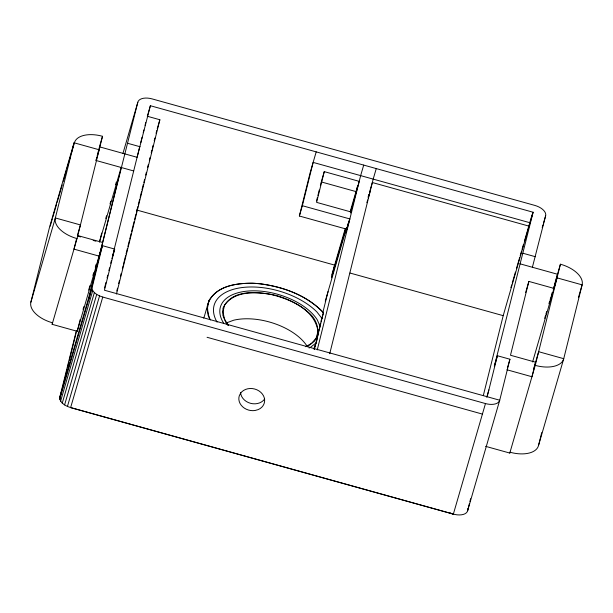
<?xml version="1.0" encoding="UTF-8"?>
<svg xmlns="http://www.w3.org/2000/svg" width="613" height="613" viewBox="0 0 613 613"><rect width="100%" height="100%" fill="white"/><g stroke="black" fill="none" stroke-linecap="round" stroke-linejoin="round"><path stroke-width="0.92" d="M532.39 267.26L545.654 215.73A13.026 7.034 16.2 0 0 534.812 205.409L152.078 98.892A13.026 7.034 16.2 0 0 137.825 102.233L88.839 297.259L88.824 299.144L121.152 167.472L99.452 242.158M314.147 347.885C320.024 335.572 319.679 321.756 308.607 312.569C299.55 304.446 288.478 299.129 276.907 295.642C259.514 291.658 231.729 288.194 222.963 308.285L222.91 315.434L226.105 322.99L228.174 325.48M467.627 508.882L467.612 510.767A13.026 7.034 16.2 0 1 450.172 512.974M314.308 349.448L323.488 312.576C305.044 293.765 278.555 284.861 252.694 283.191C236.879 283.191 217.745 285.604 208.949 300.585L207.163 309.619L209.692 319.465M116.478 294.041L159.863 119.75L147.319 116.255L150.377 105.727L533.111 212.236L494.323 366.26L497.388 355.739L509.932 359.226L499.725 400.228A13.026 7.034 16.2 0 1 485.473 403.569L453.359 514.108L70.633 407.591C66.25 406.204 61.308 403.844 59.767 399.155L91.881 288.616L102.425 245.667L99.367 256.188M60.879 394.688L61.568 391.906M62.71 387.263L63.392 384.481M63.852 382.627L65.223 377.056M65.683 375.202L67.055 369.631M67.514 367.777L68.886 362.206M69.346 360.352L76.204 332.507M52.572 322.821A26.052 14.076 16.2 0 1 30.88 302.171L49.592 227.002L74.058 142.783L99.16 149.771L96.049 160.483L133.695 170.958M74.058 142.783L55.346 217.952L30.88 302.171M469.458 503.35L467.612 510.767L499.725 400.228L104.448 290.225L114.685 249.077L102.141 245.583L77.238 331.304L52.136 324.315L52.595 322.492M76.479 239.108L73.981 249.131L99.084 256.111M96.049 160.483L96.77 157.602M97.214 155.802L99.229 147.718M52.136 324.315L77.039 238.603L102.509 136.293A25.692 13.884 16.2 0 0 74.403 142.883L71.215 153.863M76.403 330.514L59.783 397.27L59.767 399.155L60.204 397.385L59.783 397.27L88.839 297.259M77.238 331.304L80.188 319.457M99.674 241.246L101.72 233.047M104.57 287.949L105.942 282.463M107.076 277.888L107.758 275.145M108.899 270.578L109.581 267.835M110.723 263.261L111.405 260.517M112.547 255.912L113.236 253.138M113.696 251.292L139.595 147.266M140.729 142.706L142.093 137.228M143.227 132.669L143.909 129.933M145.043 125.374L145.725 122.638M99.452 146.821L137.097 157.296L150.377 105.727M116.822 290.976L117.52 288.194M118.669 283.558L119.366 280.777M120.516 276.141L121.213 273.36M122.362 268.724L123.06 265.942M123.519 264.088L125.596 255.744M126.056 253.889L127.443 248.326M127.902 246.472L129.289 240.909M129.749 239.055L131.136 233.492M131.596 231.637L134.14 221.439M134.599 219.584L135.986 214.021M136.446 212.167L137.825 206.604M138.293 204.75L139.672 199.194M140.139 197.34L141.519 191.777M141.986 189.923L143.365 184.36M143.833 182.505L144.522 179.724M145.679 175.088L146.369 172.307M147.526 167.671L148.216 164.889M149.373 160.254L150.062 157.472M151.219 152.836L151.909 150.055M152.369 148.2L153.058 145.419M154.215 140.783L154.905 138.002M156.062 133.366L156.752 130.584M483.358 395.377L503.204 315.664L530.046 222.764L313.136 162.399L302.355 205.715L349.862 218.941L346.866 229.231L299.366 216.014L310.147 172.697L316.201 151.871M316.538 200.918L317.442 197.302M317.894 195.493L319.243 190.061M320.369 185.54L321.266 181.923L356.222 191.654L357.655 185.923L350.245 211.408M350.513 212.818L359.218 181.356L324.262 171.625L316.607 202.374L351.563 212.106M322.79 312.737L328.055 291.581M346.866 227.469L345.51 232.932L348.314 223.278L346.866 229.231M317.258 349.9L360.643 175.624L363.701 165.096M329.725 353.716L373.194 179.111L376.252 168.59M487.174 396.734L497.388 355.739M469.918 501.495L470.615 498.714M519.839 263.766L557.485 274.241L553.968 288.394L528.866 281.413L510.483 355.241L535.586 362.229L531.969 376.742L506.874 369.754M485.596 446.333L509.794 453.061L510.008 452.218A26.052 14.076 16.2 0 0 538.505 445.536L563.738 358.689L582.12 284.853A26.052 14.076 16.2 0 0 560.428 264.203L554.428 284.846M509.794 453.061L535.241 365.371L560.428 264.203M538.505 445.536L541.723 432.617M50.205 226.182L52.335 218.864M52.864 217.033L56.588 204.213M57.116 202.382L62.174 184.988M63.239 181.325L66.426 170.345M66.963 168.514L70.687 155.694M99.712 145.94L102.509 136.293M77.644 234.58L80.441 224.933L55.346 217.952A26.052 14.076 16.2 0 0 77.039 238.603M122.96 153.396L137.825 102.233M105.765 218.473L106.555 215.738M109.995 203.899L110.792 201.164M115.551 184.774L116.347 182.038M83.039 309.381L83.835 306.63M88.632 290.125L89.965 285.543M92.892 275.452L93.689 272.701M95.291 267.199L96.088 264.448M60.61 401.155L92.724 290.616L91.881 288.616M62.258 403.124L94.371 292.585L92.724 290.616M64.58 404.932L96.701 294.393L94.371 292.585M67.438 406.457L99.551 295.918L96.701 294.393M111.888 258.724L114.685 249.077M99.551 295.918L102.746 297.052L70.633 407.591L453.359 514.108M157.25 128.753L159.863 119.75M208.949 300.585L204.359 316.369A65.139 35.186 16.2 0 0 203.662 318.078M299.366 216.014L302.355 205.715M321.519 181.065L324.262 171.625M331.84 274.754L345.226 228.695M345.847 228.373L331.487 277.804L334.644 265.107L136.63 209.998M350.368 212.811L351.433 209.148M325.25 301.236L346.138 229.331M348.567 222.404L349.065 220.688M319.664 325.733L320.423 323.105M320.936 321.35L323.488 312.576M317.25 336.016L320.055 326.361L317.327 319.925A52.113 28.152 16.2 0 0 251.238 290.853A52.113 28.152 16.2 0 0 223.599 323.097M314.101 349.226L315.887 343.088L310.546 347.264A52.113 28.152 16.2 0 1 309.036 348.023M368.099 197.141L368.896 194.398M369.424 192.574L372.344 182.528L529.195 226.182M366.873 202.681L367.662 199.961M368.191 198.152L370.03 191.815M510.92 287.627L511.717 284.884M512.246 283.06L515.433 272.095M516.498 268.44L519.678 257.475M520.215 255.652L521.54 251.085M522.069 249.253L523.395 244.687M524.46 241.032L532.153 214.542M530.046 222.764L533.111 212.236M486.745 397.239L488.875 389.899M542.206 227.607L543.003 224.864M543.532 223.04L545.654 215.73M525.663 292.447L528.866 281.413M507.388 367.999L509.932 359.226M544.666 318.385L545.463 315.626M545.876 314.27L546.681 311.511M548.942 303.665L549.738 300.906M550.152 299.558L550.957 296.799M551.348 295.389L552.144 292.631M553.217 288.953L554.014 286.194M532.59 361.961L557.025 277.865L582.12 284.853L578.404 297.65M533.739 368.574L538.643 351.701L563.738 358.689A26.052 14.076 16.2 0 1 535.241 365.371M317.971 334.729L314.684 340.974L308.385 345.893L306.607 346.544M305.466 346.705L311.534 343.433L316.323 337.855L317.994 331.158C314.477 309.09 289.911 299.144 270.647 294.37C255.146 291.834 234.779 290.769 224.603 305.167L222.94 311.864L224.511 319.212L228.274 325.219M226.626 322.813L233.783 320.185A49.316 26.643 16.2 0 1 307.182 346.345M127.611 143.273L140.155 146.768M522.904 253.238L535.448 256.732M350.031 273.038L503.204 315.664M77.384 235.461L102.486 242.441M77.935 236.166L80.625 236.917M93.176 240.411L95.866 241.162M102.746 297.052L485.473 403.569M207.056 337.28L482.416 414.097M323.411 312.86C307.105 295.037 282.739 286.784 259.322 283.635C240.602 282.241 213.485 284.187 207.378 305.772L208.136 315.366L210.42 319.925M322.017 318.484L316.898 311.948A58.626 31.669 16.2 0 0 243.775 287.359A58.626 31.669 16.2 0 0 217.063 322.162M264.64 399.04A13.026 10.957 14 0 1 250.525 403.308A13.026 10.957 14 0 1 240.557 392.581M240.549 393.285L239.262 395.86A13.026 10.957 14 0 0 255.108 410.488L258.219 409.591A13.026 10.957 14 0 0 260.87 392.389A13.026 10.957 14 0 0 240.549 393.285"/></g></svg>
